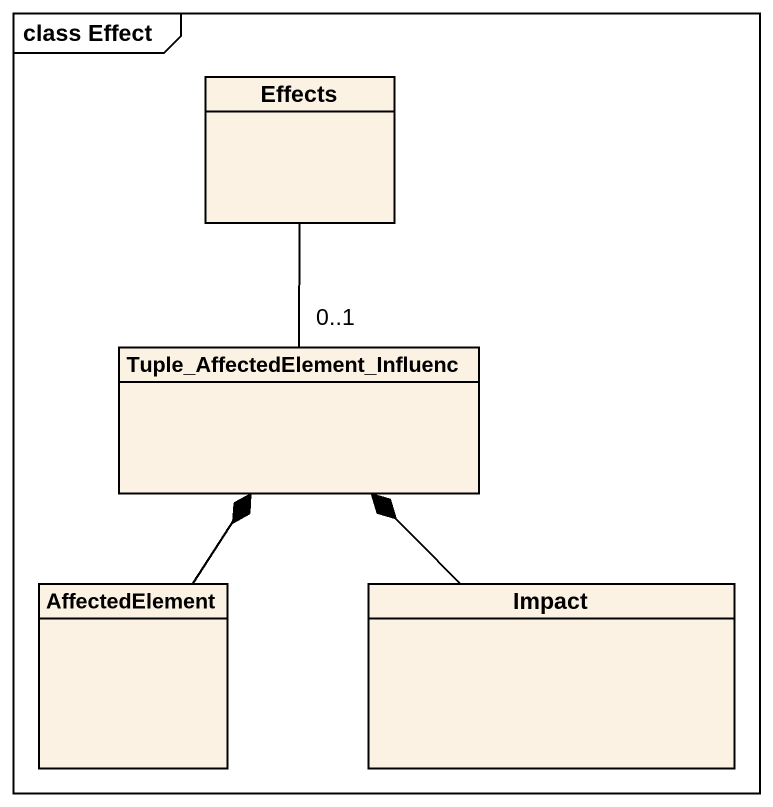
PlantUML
@startuml
mainframe class Effect
hide circle
hide empty members
class Effects
class "Tuple_AffectedElement_Influenc" as Tuple_AffectedElement
class AffectedElement
class Impact
Tuple_AffectedElement "0..1" -up- Effects
AffectedElement -up-* Tuple_AffectedElement
Impact -up-* Tuple_AffectedElement
@enduml
